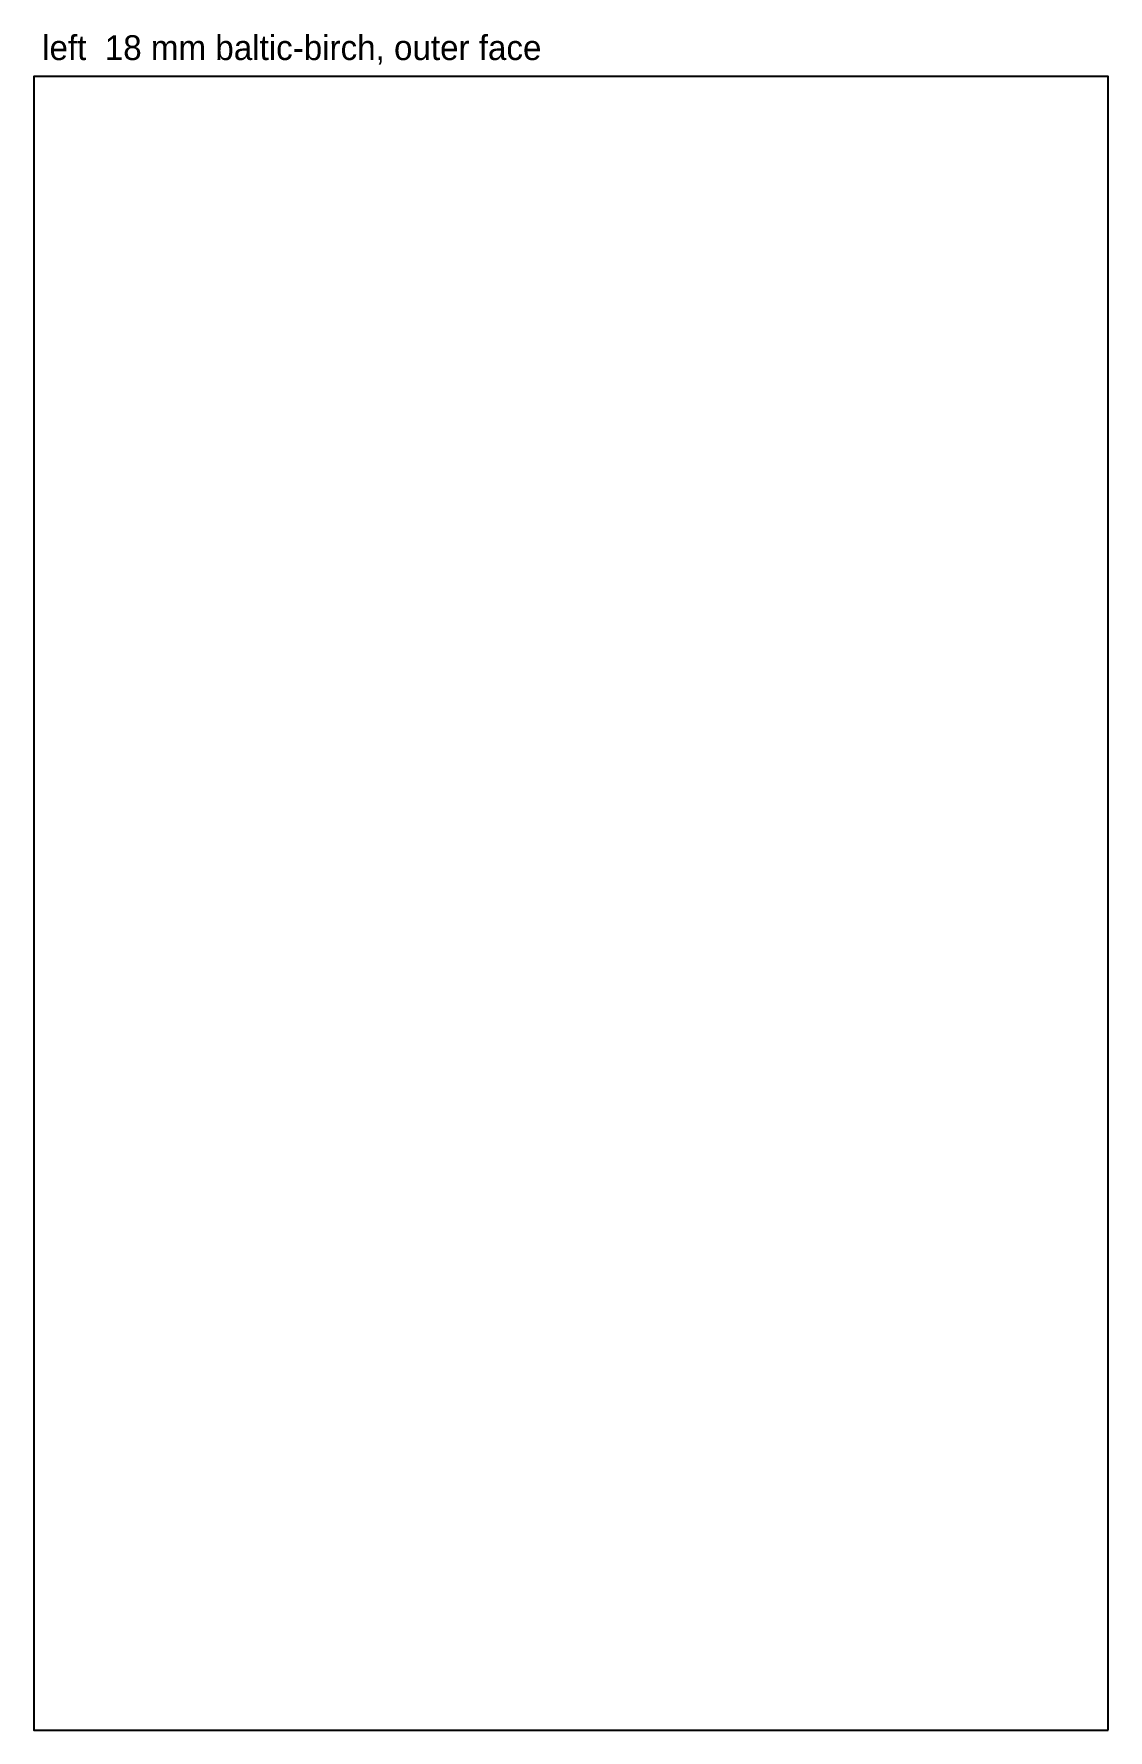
# Model space of a CAD drawing. Header units: millimetres. Extents: x 0 to 260, y 0 to 410.
import ezdxf

# ---------------------------------------------------------------- set-up
doc = ezdxf.new("R2010")
doc.units = ezdxf.units.MM
doc.layers.add('CUT_OUTSIDE', color=1, linetype='Continuous')
doc.layers.add('NOTES', color=7, linetype='Continuous')

msp = doc.modelspace()

# ---------------------------------------------------------------- linework, layer by layer
at = {"layer": 'CUT_OUTSIDE'}
msp.add_lwpolyline([(260, 0), (260, 400), (0, 400), (0, 0), (260, 0)], close=True, dxfattribs=at)

# ---------------------------------------------------------------- texts
at = {"layer": 'NOTES'}
msp.add_text('left  18 mm baltic-birch, outer face', height=6, dxfattribs=at).set_placement((2, 404))

doc.saveas('drawing.dxf')
